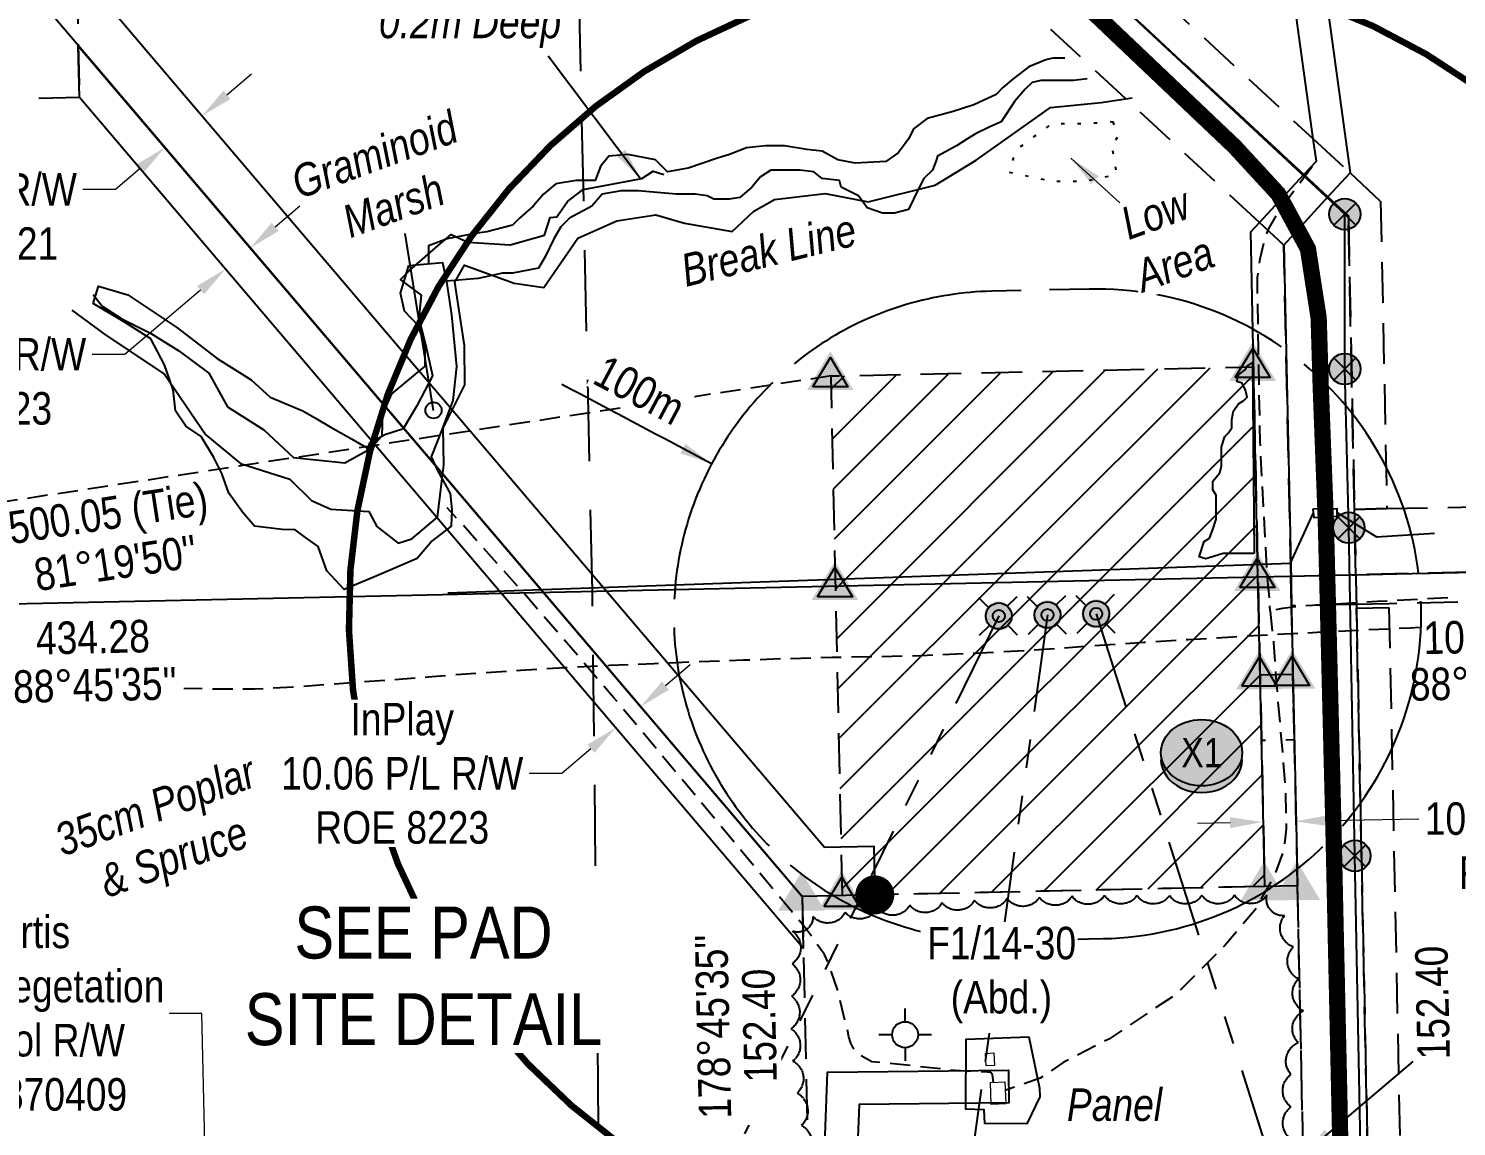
# Model space of a CAD drawing. Extents: x 606747 to 614608, y 5899362 to 5904570.
# Drawn here: x 612418.7 to 612857.9, y 5902934.2 to 5903272.1 of the extents above; entities that cross this region are included whole.
import ezdxf
from ezdxf.enums import TextEntityAlignment as Align

# ---------------------------------------------------------------- set-up
doc = ezdxf.new("R2010")
doc.units = 0
doc.header["$LTSCALE"] = 5
doc.header["$PDSIZE"] = 10
for name, pattern in [('0', [1, 1, 0]), ('DASHED1', [0.375, 0.25, -0.125]), ('foc-ACCESSROAD', [3.75, 2.5, -1.25]), ('foc-BUFFER', [16.75, 15, -1.75]), ('foc-DOT', [1, 0.2, -0.8]), ('foc-DRILLPATH', [14.75, 6, -1.75, 1.75, -1.75, 1.75, -1.75]), ('foc-FLOWLINE', [3.75, 2.5, -1.25]), ('foc-LSD', [8, 5, -3]), ('foc-TIELINE', [1.875, 1.25, -0.625]), ('foc-TOPO', [1, 0.2, -0.8]), ('POWERLINE5', [7.8, 2.4, -0.6, 0.6, -0.6, 0.6, -0.6, 2.4]), ('UG_PIPE', [1.875, 1.25, -0.625])]:
    doc.linetypes.add(name, pattern=pattern)
doc.layers.get('Defpoints').update_dxf_attribs({"color": 9})
for name, color, linetype in [('AS-FENCE', 48, 'foc-FENCE'), ('AS-PIPE-UG', 44, 'UG_PIPE'), ('AS-POWER', 104, 'foc-POWER'), ('AS-POWER-EXISTING', 72, 'POWERLINE5'), ('AS-ROADS', 254, 'Continuous'), ('AUX-BUFFER', 7, 'foc-BUFFER'), ('C-AR', 13, 'foc-ACCESSROAD'), ('C-RW', 13, 'Continuous'), ('C-WS', 13, 'foc-ACCESSROAD'), ('C-WS-S', 13, 'Continuous'), ('DETAIL-HZ-Existing', 8, 'foc-DOT'), ('DETAIL-T', 7, 'Continuous'), ('F-EZE', 190, 'foc-FLOWLINE'), ('L-BD', 7, 'Continuous'), ('L-MON', 1, 'Continuous'), ('L-SEC', 7, 'Continuous'), ('L-SECTION-LSD', 7, 'foc-LSD'), ('L-TIE', 7, 'foc-TIELINE'), ('P-CROSSINGS', 250, 'Continuous'), ('P-PDRILLPATH', 12, 'foc-DRILLPATH'), ('P-PROPOSED-EXISTING-H', 59, 'Continuous'), ('T-BUSH', 110, '0'), ('T-BUSH-T', 110, 'Continuous'), ('T-LOW-AREA', 48, 'foc-TOPO'), ('T-SLOPE', 48, 'Continuous'), ('T-WATER', 160, 'Continuous'), ('T-WATER-T', 170, 'Continuous'), ('WATERCOURSE', 146, 'foc-TIELINE'), ('WETLAND', 143, 'Continuous'), ('WETLAND-T', 146, 'Continuous')]:
    doc.layers.add(name, color=color, linetype=linetype)
for name, color, linetype, lineweight in [('AS-GENERAL', 48, 'Continuous', 18), ('C-AR-T', 13, 'Continuous', 9), ('C-RW-T', 13, 'Continuous', 9), ('C-WS-T', 13, 'Continuous', 9), ('F-EZE-T', 190, 'Continuous', 9), ('T-TEXT', 48, 'Continuous', 18)]:
    doc.layers.add(name, color=color, linetype=linetype, lineweight=lineweight)
doc.styles.add('80CG', font='ARIALN.TTF', dxfattribs={"height": 10})
doc.styles.add('80L', font='ARIALN.TTF', dxfattribs={"height": 10})
doc.styles.add('80LS', font='ARIALNI.TTF', dxfattribs={"height": 10})
doc.styles.add('Crossing', font='ARIALN.TTF', dxfattribs={"height": 10})
doc.styles.add('foc-LtypeFont', font='ARIALN.TTF', dxfattribs={"height": 7.35})
doc.linetypes.add('foc-FENCE', pattern='A,10,-1,["X",foc-LtypeFont,S=0.2,R=0,X=-0.625,Y=-0.75],-1.24', length=12.24)
doc.linetypes.add('foc-POWER', pattern='A,6,-1,["P",foc-LtypeFont,S=0.2,R=0,X=-0.625,Y=-0.75],-1.24,4', length=12.24)
doc.linetypes.add('foc-TOPO-flowdirection-NOLINE', pattern='A,0,[">",foc-LtypeFont,S=0.3,R=0,X=0,Y=-0.945],-20,[">",foc-LtypeFont,S=0.3,R=0,X=0,Y=-0.945],0', length=20)
doc.dimstyles.new('CG2011', dxfattribs={"dimscale": 5, "dimtxt": 9, "dimasz": 2, "dimexe": 0.2, "dimexo": 0.0625, "dimgap": 0.5, "dimtad": 0, "dimtih": 1, "dimtoh": 1, "dimzin": 0, "dimdsep": 46, "dimtxsty": '80CG', "dimcen": 0.1, "dimse1": 1, "dimse2": 1, "dimclrd": 256, "dimclrt": 256, "dimaunit": 1, "dimadec": 4, "dimazin": 0, "dimtfac": 0.06, "dimtofl": 0, "dimtmove": 0, "dimatfit": 1, "dimfxl": 0.2, "dimtolj": 1, "dimtzin": 0, "dimlwd": -1, "dimarcsym": 0})
doc.dimstyles.new('Compass 5 000', dxfattribs={"dimscale": 5, "dimtxt": 9, "dimasz": 2, "dimexe": 0.2, "dimexo": 0.0625, "dimgap": 0.5, "dimtad": 0, "dimtih": 1, "dimtoh": 1, "dimzin": 0, "dimdsep": 46, "dimtxsty": '80CG', "dimcen": 0.1, "dimse1": 1, "dimse2": 1, "dimclrd": 256, "dimclrt": 256, "dimaunit": 1, "dimadec": 4, "dimazin": 0, "dimtfac": 0.06, "dimtofl": 0, "dimtmove": 0, "dimatfit": 1, "dimfxl": 0.2, "dimtolj": 1, "dimtzin": 0, "dimlwd": -1, "dimarcsym": 0})

# ---------------------------------------------------------------- blocks, each defined once
blk = doc.blocks.new('POWERPOLE')
h = blk.add_hatch(color=255)
edge = h.paths.add_edge_path()
edge.add_arc((0, 0), 0.96, 0, 360)
at = {"linetype": 'Continuous'}
for p, q in [((0.679, -0.679), (-0.679, 0.679)), ((-0.679, -0.679), (0.679, 0.679))]:
    blk.add_line(p, q, dxfattribs=at)
blk.add_circle((0, 0), 0.96, dxfattribs=at)
blk = doc.blocks.new('fdia')
at = {"color": 255, "const_width": 1}
blk.add_lwpolyline([(-0.5, 0, 1), (0.5, 0, 1)], format="xyb", close=True, dxfattribs=at)
blk = doc.blocks.new('Fdiaa')
blk.add_blockref('fdia', (0, 0))
blk = doc.blocks.new('fdib')
at = {"color": 1, "const_width": 1.6}
blk.add_lwpolyline([(-0.4, 0, 1), (0.4, 0, 1)], format="xyb", close=True, dxfattribs=at)
at = {"color": 1}
blk.add_circle((0, 0), 0.8, dxfattribs=at)
blk = doc.blocks.new('Fdibb')
blk.add_blockref('fdib', (0, 0))
blk = doc.blocks.new('fdicc')
for name in ['Fdibb', 'Fdiaa']:
    blk.add_blockref(name, (0, 0))
blk = doc.blocks.new('FDI')
blk.add_blockref('fdicc', (0, 0))
blk = doc.blocks.new('STRIA')
blk.add_hatch(color=255).paths.add_polyline_path([(-0.041, 1.521), (-1.475, -0.867), (1.392, -0.867)])
blk = doc.blocks.new('STRIAA')
blk.add_blockref('STRIA', (0, 0))
blk = doc.blocks.new('STRIB')
at = {"color": 1}
blk.add_solid([(-1.121, -0.667), (-0.041, 1.133), (1.039, -0.667)], dxfattribs=at)
blk = doc.blocks.new('STRIBB')
blk.add_blockref('STRIB', (0, 0))
blk = doc.blocks.new('STRICC')
for name in ['STRIAA', 'STRIBB']:
    blk.add_blockref(name, (0, 0))
blk = doc.blocks.new('fdspike')
blk.add_blockref('STRICC', (0, 0))
blk = doc.blocks.new('TRIA')
blk.add_hatch(color=255).paths.add_polyline_path([(-0.041, 1.521), (-1.475, -0.867), (1.392, -0.867)])
blk = doc.blocks.new('TRIAA')
blk.add_blockref('TRIA', (0, 0))
blk = doc.blocks.new('TRIB')
at = {"color": 1}
blk.add_lwpolyline([(-1.121, -0.667), (-0.041, 1.133), (1.039, -0.667)], close=True, dxfattribs=at)
blk = doc.blocks.new('TRIBB')
blk.add_blockref('TRIB', (0, 0))
blk = doc.blocks.new('TRICC')
for name in ['TRIAA', 'TRIBB']:
    blk.add_blockref(name, (0, 0))
blk = doc.blocks.new('plspike')
blk.add_blockref('TRICC', (0, 0))
blk = doc.blocks.new('*D435')
at = {"layer": 'C-AR-T', "transparency": 16777216}
for p, q in [((612818.35, 5903028.31), (612846.33, 5903028.88)), ((612788.29, 5903027.69), (612778.29, 5903027.48))]:
    blk.add_line(p, q, dxfattribs=at)
for points in [[(612788.25, 5903029.36), (612788.32, 5903026.02), (612798.29, 5903027.89)], [(612818.32, 5903029.97), (612818.39, 5903026.64), (612808.35, 5903028.1)]]:
    blk.add_solid(points, dxfattribs=at)
at = {"layer": 'Defpoints', "color": 0, "transparency": 16777216}
for p in [(612808.35, 5903028.1), (612798.51, 5903016.8), (612808.58, 5903017)]:
    blk.add_point(p, dxfattribs=at)
at = {"layer": 'C-AR-T', "transparency": 16777216, "insert": (612885.41, 5903028.88), "char_height": 10, "attachment_point": 5, "style": '80CG'}
blk.add_mtext('\\A1;InPlay\\P10.06 P/L R/W\\PROE 5724', dxfattribs=at)
blk = doc.blocks.new('*D439')
at = {"layer": 'C-RW-T', "transparency": 16777216}
for p, q in [((612494.56, 5903211.03), (612502.19, 5903217.5)), ((612471.63, 5903191.58), (612448.28, 5903171.79)), ((612448.28, 5903171.79), (612438.28, 5903171.79))]:
    blk.add_line(p, q, dxfattribs=at)
for points in [[(612493.49, 5903212.3), (612495.64, 5903209.76), (612486.94, 5903204.56)], [(612470.55, 5903192.86), (612472.71, 5903190.31), (612479.26, 5903198.05)]]:
    blk.add_solid(points, dxfattribs=at)
at = {"layer": 'Defpoints', "color": 0, "transparency": 16777216}
for p in [(612479.26, 5903198.05), (612506.81, 5903181.12), (612499.14, 5903174.61)]:
    blk.add_point(p, dxfattribs=at)
at = {"layer": 'C-RW-T', "transparency": 16777216, "insert": (612399.2, 5903171.79), "char_height": 10, "attachment_point": 5, "style": '80CG'}
blk.add_mtext('\\A1;InPlay\\P10.06 P/L R/W\\PROE 8223', dxfattribs=at)
blk = doc.blocks.new('*D441')
at = {"layer": 'C-RW-T', "transparency": 16777216}
for p, q in [((612614.63, 5903069.88), (612622.26, 5903076.35)), ((612591.7, 5903050.43), (612582.72, 5903042.82)), ((612582.72, 5903042.82), (612572.72, 5903042.82))]:
    blk.add_line(p, q, dxfattribs=at)
for points in [[(612613.55, 5903071.15), (612615.71, 5903068.61), (612607.01, 5903063.41)], [(612590.62, 5903051.71), (612592.78, 5903049.16), (612599.33, 5903056.9)]]:
    blk.add_solid(points, dxfattribs=at)
at = {"layer": 'Defpoints', "color": 0, "transparency": 16777216}
for p in [(612586.98, 5903087.03), (612579.3, 5903080.52), (612599.33, 5903056.9)]:
    blk.add_point(p, dxfattribs=at)
at = {"layer": 'C-RW-T', "transparency": 16777216, "insert": (612533.64, 5903042.82), "char_height": 10, "attachment_point": 5, "style": '80CG', "bg_fill": 3, "box_fill_scale": 1.1, "bg_fill_color": 256, "bg_fill_true_color": 13158600, "bg_fill_transparency": 0}
blk.add_mtext('\\A1;InPlay\\P10.06 P/L R/W\\PROE 8223', dxfattribs=at)
blk = doc.blocks.new('*D444')
at = {"layer": 'Defpoints', "color": 0, "transparency": 16777216}
for p in [(612272.91, 5902850.75), (612474.91, 5902845.51), (612273.15, 5902840.74)]:
    blk.add_point(p, dxfattribs=at)
at = {"layer": 'F-EZE-T', "transparency": 16777216}
for p, q in [((612471.99, 5902969.01), (612461.99, 5902969.01)), ((612474.43, 5902865.51), (612471.99, 5902969.01)), ((612475.14, 5902835.51), (612475.38, 5902825.51))]:
    blk.add_line(p, q, dxfattribs=at)
for points in [[(612476.1, 5902865.55), (612472.77, 5902865.47), (612474.67, 5902855.52)], [(612476.81, 5902835.55), (612473.48, 5902835.47), (612474.91, 5902845.51)]]:
    blk.add_solid(points, dxfattribs=at)
at = {"layer": 'F-EZE-T', "transparency": 16777216, "insert": (612417.19, 5902969.01), "char_height": 10, "attachment_point": 5, "style": '80CG'}
blk.add_mtext('\\A1;Fortis\\P10.00 Vegetation \\PControl R/W\\PEZE 870409', dxfattribs=at)
blk = doc.blocks.new('xing2')
h = blk.add_hatch(color=50)
h.dxf.hatch_style = 1
edge = h.paths.add_edge_path()
edge.add_ellipse((0, 0), major_axis=(-12.5, 0), ratio=0.816297, start_angle=0, end_angle=360)
h = blk.add_hatch(color=250)
h.dxf.hatch_style = 1
edge = h.paths.add_edge_path()
edge.add_ellipse((0, -2.05), major_axis=(-12.5, 0), ratio=0.816297, start_angle=0, end_angle=180)
edge.add_line((12.5, -2.05), (12.5, 0))
edge.add_ellipse((0, 0), major_axis=(-12.5, 0), ratio=0.816297, start_angle=0, end_angle=180, ccw=False)
edge.add_line((-12.5, 0), (-12.5, -2.05))
at = {"color": 250}
blk.add_ellipse((0, 0), major_axis=(-12.5, 0), ratio=0.816297, dxfattribs=at)
blk.add_ellipse((0, -2.05), major_axis=(-12.5, 0), ratio=0.816297, start_param=0, end_param=3.141593, dxfattribs=at)
at = {"color": 250, "style": 'Crossing'}
blk.add_attdef('CROSSING', text='', height=9, dxfattribs=at).set_placement((0.09, 0.02), align=Align.MIDDLE_CENTER)
at = {"color": 250, "style": 'Crossing', "flags": 1}
for tag, p in [('OWNER', (0.09, -12.49)), ('DESCRIPTION', (0.09, -25.77)), ('LOCATION', (0.09, -39.3)), ('DWG_REF', (0.09, -52.84))]:
    blk.add_attdef(tag, text='', height=9, dxfattribs=at).set_placement(p, align=Align.MIDDLE_CENTER)
blk = doc.blocks.new('GABD')
for p, q in [((0, 0.808), (0, 1.616)), ((-0.808, 0), (-1.616, 0)), ((1.616, 0), (0.808, 0)), ((0, -0.808), (0, -1.616))]:
    blk.add_line(p, q)
blk.add_circle((0, 0), 0.8)
blk = doc.blocks.new('*D531')
at = {"layer": 'C-RW-T', "transparency": 16777216}
for p, q in [((612479.68, 5903251.65), (612487.29, 5903258.13)), ((612453.02, 5903228.98), (612445.41, 5903222.5)), ((612445.41, 5903222.5), (612435.41, 5903222.5))]:
    blk.add_line(p, q, dxfattribs=at)
for points in [[(612478.6, 5903252.92), (612480.76, 5903250.38), (612472.06, 5903245.17)], [(612451.94, 5903230.25), (612454.1, 5903227.71), (612460.64, 5903235.46)]]:
    blk.add_solid(points, dxfattribs=at)
at = {"layer": 'Defpoints', "color": 0, "transparency": 16777216}
for p in [(612460.64, 5903235.46), (612477.41, 5903238.89), (612465.99, 5903229.17)]:
    blk.add_point(p, dxfattribs=at)
at = {"layer": 'C-RW-T', "transparency": 16777216, "insert": (612396.32, 5903222.5), "char_height": 10, "attachment_point": 5, "style": '80CG'}
blk.add_mtext('\\A1;InPlay\\P15.00 P/L R/W\\PPLA 241021', dxfattribs=at)
blk = doc.blocks.new('WC')
at = {"layer": 'L-MON'}
h = blk.add_hatch(color=255, dxfattribs=at)
h.dxf.hatch_style = 1
edge = h.paths.add_edge_path()
edge.add_arc((0, 0), 0.9, 0, 360)
at = {"layer": 'L-MON', "color": 240, "flags": 128}
for points in [[(-0.622, 0.503), (-1.232, 1.12)], [(0.52, 0.608), (1.126, 1.206)], [(-1.179, -1.185), (-0.559, -0.572)], [(1.159, -1.185), (0.557, -0.574)]]:
    blk.add_lwpolyline(points, dxfattribs=at)
at = {"layer": 'L-MON', "color": 240}
for radius in [0.8, 0.373]:
    blk.add_circle((0, 0), radius, dxfattribs=at)

msp = doc.modelspace()

# ---------------------------------------------------------------- hatches: boundary and pattern name
at = {"layer": 'P-PROPOSED-EXISTING-H', "true_color": 0xffeebd}
h = msp.add_hatch(dxfattribs=at)
h.set_pattern_fill('ANSI31', color=254, scale=3.498656, style=0)
h.set_pattern_definition([(45, (235.35, 2267.44), (-7.854705797, 7.854705797), [])])
h.paths.add_polyline_path([(612669.023, 5903005.263), (612665.546, 5903165.154), (612795.458, 5903167.991), (612798.938, 5903008.087)])

# ---------------------------------------------------------------- linework, layer by layer
at = {"layer": 'AS-FENCE', "flags": 128}
for points in [[(612547.648, 5903098.383), (612806.858, 5903107.572), (612813.87, 5903122.843)], [(612821.32, 5903122.995), (612833.28, 5903115.678), (612851.197, 5903116.772)]]:
    msp.add_lwpolyline(points, dxfattribs=at)
for points in [[(612813.769, 5903124.149), (612814.022, 5903121.59), (612821.269, 5903121.998), (612821.205, 5903124.25)], [(612729.815, 5902943.361), (612725.759, 5902935.032), (612712.834, 5902935.163), (612712.601, 5902939.356), (612706.959, 5902939.538), (612707.092, 5902961.119), (612726.352, 5902961.765), (612729.709, 5902946.002)]]:
    msp.add_lwpolyline(points, close=True, dxfattribs=at)
at = {"layer": 'AS-GENERAL', "flags": 128}
for points in [[(612713.309, 5902952.875), (612713.095, 5902956.616), (612715.598, 5902956.839), (612715.844, 5902952.995)], [(612719.052, 5902947.94), (612719.291, 5902941.131), (612714.796, 5902941.001), (612714.561, 5902947.764)]]:
    msp.add_lwpolyline(points, close=True, dxfattribs=at)
at = {"layer": 'AS-PIPE-UG', "flags": 128}
for points in [[(612813.515, 5903229.531), (612802.373, 5903214.5), (612799.934, 5903210.095), (612798.618, 5903206.373), (612797.431, 5903201.096), (612796.613, 5903195.411), (612796.646, 5903190.952), (612796.93, 5903173.934), (612797.434, 5903144.822), (612799.544, 5903105.249), (612800.496, 5903094.378)], [(612715.486, 5902947.8), (612715.251, 5902950.141), (612714.688, 5902950.844), (612713.61, 5902950.908), (612709.671, 5902951.074), (612703.753, 5902951.377), (612690.567, 5902952.87), (612680.556, 5902953.874), (612678.076, 5902954.05), (612673.932, 5902956.463), (612672.495, 5902958.178), (612671.601, 5902959.828), (612671.063, 5902961.836), (612667.76, 5902975.585), (612665.074, 5902983.642), (612663.551, 5902987.135), (612657.414, 5902995.627), (612645.631, 5903009.764), (612624.479, 5903035.288), (612598.663, 5903066.242), (612571.781, 5903097.488), (612547.5, 5903124.618)], [(612800.581, 5903092.859), (612800.496, 5903094.378)], [(612855.297, 5903096.907), (612833.552, 5903095.741), (612809.459, 5903094.236), (612804.376, 5903093.582), (612800.581, 5903092.859)], [(612800.581, 5903092.859), (612801.668, 5903083.111), (612802.457, 5903071.012), (612805.327, 5903038.277), (612805.523, 5903025.833), (612804.773, 5903018.971), (612801.698, 5903011.01), (612795.887, 5903000.799), (612786.686, 5902989.875), (612771.386, 5902974.678), (612750.944, 5902961.056), (612736.976, 5902953.85), (612729.903, 5902949.087), (612719.31, 5902945.349)]]:
    msp.add_lwpolyline(points, dxfattribs=at)
at = {"layer": 'AS-POWER', "flags": 128}
for points in [[(612402.462, 5903605.678), (612748.196, 5903285.213), (612823.564, 5903214.943)], [(612829.32, 5902876.18), (612828.58, 5902917.868), (612826.703, 5903017.504), (612824.792, 5903118.457), (612823.558, 5903167.3), (612823.564, 5903214.943)]]:
    msp.add_lwpolyline(points, dxfattribs=at)
at = {"layer": 'AS-ROADS', "const_width": 4.998, "flags": 128}
msp.add_lwpolyline([(612823.22, 5902845.214), (612823.231, 5902881.392), (612822.597, 5902910.727), (612820.048, 5903027.584), (612817.728, 5903120.905), (612816.189, 5903161.32), (612815.537, 5903183.036), (612812.243, 5903204.284), (612803.148, 5903221.102), (612789.774, 5903235.642), (612745.063, 5903278.125), (612670.832, 5903347.253), (612595.516, 5903417.563)], dxfattribs=at)
at = {"layer": 'AUX-BUFFER', "color": 251, "linetype": 'foc-BUFFER', "const_width": 1.999, "flags": 128}
msp.add_lwpolyline([(612742.763, 5903291.821), (612712.782, 5903291.169, 0.4142136), (612517.254, 5903086.945, 0.4142136), (612721.478, 5902891.417), (612751.46, 5902892.069, 0.4142136), (612946.987, 5903096.293, 0.4142136)], format="xyb", close=True, dxfattribs=at)
at = {"layer": 'AUX-BUFFER', "color": 251, "linetype": 'foc-BUFFER', "flags": 128}
msp.add_lwpolyline([(612749.286, 5902992.007, 1), (612744.937, 5903191.883), (612714.956, 5903191.231, 1), (612719.304, 5902991.355)], format="xyb", close=True, dxfattribs=at)
at = {"layer": 'C-AR'}
for points in [[(612812.104, 5902864.248), (612809.04, 5903008.272), (612807.231, 5903093.291), (612807.037, 5903102.435), (612804.847, 5903205.374), (612797.332, 5903212.337), (612552.533, 5903439.164), (612537.759, 5903452.853), (612403.106, 5903577.62), (612400.051, 5903710.653), (612588.977, 5903902.557), (612686.894, 5904002.025)], [(612715.579, 5904002.459), (612617.84, 5903903.173), (612579.441, 5903864.171), (612565.312, 5903849.819), (612420.38, 5903702.597), (612422.725, 5903600.543), (612423.044, 5903586.6), (612811.019, 5903227.108), (612818.404, 5903220.265), (612824.677, 5903214.454), (612826.564, 5903122.398), (612826.965, 5903102.865), (612827.151, 5903093.722), (612831.842, 5902864.689)], [(613004.235, 5903111.001), (612992.804, 5903107.58), (612993.004, 5903107.591), (612826.941, 5903103.996), (612826.529, 5903124.105), (612836.536, 5903124.322), (612990.163, 5903127.647), (612992.311, 5903128.291), (613004.235, 5903131.869)]]:
    msp.add_lwpolyline(points, dxfattribs=at)
at = {"layer": 'C-AR', "flags": 128}
for points in [[(612807.57, 5903073.262), (612797.524, 5903073.061), (612797.959, 5903053.073), (612808.083, 5903053.276)], [(612656.663, 5903004.988), (612659.983, 5902852.673), (612812.279, 5902856.016), (612809.04, 5903008.272)]]:
    msp.add_lwpolyline(points, close=True, dxfattribs=at)
at = {"layer": 'C-RW'}
for points in [[(612809.04, 5903008.272), (612798.938, 5903008.087), (612797.344, 5903081.342), (612796.865, 5903103.346), (612794.701, 5903209.498), (612797.332, 5903212.337), (612811.019, 5903227.108), (612814.828, 5903231.22), (612813.881, 5903238.101), (612764.711, 5903595.011), (612774.842, 5903595.249), (612825.254, 5903227.625), (612818.404, 5903220.265), (612804.847, 5903205.374), (612807.037, 5903102.435), (612807.231, 5903093.291), (612809.04, 5903008.272)], [(612434.003, 5903266.768), (612656.705, 5903004.989), (612657.009, 5902989.112), (612434.346, 5903250.846)]]:
    msp.add_lwpolyline(points, close=True, dxfattribs=at)
at = {"layer": 'C-RW', "flags": 128}
msp.add_lwpolyline([(612678.999, 5903005.462), (612656.705, 5903004.989), (612394.779, 5903312.876), (612341.276, 5903327.216), (612252.27, 5903325.29), (612251.59, 5903353.07), (612226.759, 5903352.472), (612226.393, 5903367.462), (612266.213, 5903368.421), (612266.894, 5903340.605), (612343.091, 5903342.253), (612403.173, 5903326.149), (612663.51, 5903020.131), (612678.687, 5903020.453)], close=True, dxfattribs=at)
at = {"layer": 'C-RW'}
msp.add_lwpolyline([(612662.769, 5902906.656), (612664.497, 5902950.908), (612720.17, 5902951.53), (612720.282, 5902941.472), (612674.176, 5902940.954), (612672.788, 5902905.405)], dxfattribs=at)
at = {"layer": 'C-WS'}
msp.add_lwpolyline([(612434.346, 5903250.846), (612342.962, 5903248.879), (612340.995, 5903340.263), (612432.379, 5903342.23)], close=True, dxfattribs=at)
at = {"layer": 'C-WS', "flags": 128}
msp.add_lwpolyline([(612669.023, 5903005.263), (612665.546, 5903165.154), (612795.458, 5903167.991), (612798.938, 5903008.087)], close=True, dxfattribs=at)
at = {"layer": 'C-WS'}
msp.add_lwpolyline([(613004.235, 5903101.464), (612994.194, 5903098.459), (612989.519, 5903098.358), (612837.134, 5903095.068), (612827.127, 5903094.852), (612807.207, 5903094.422), (612807.013, 5903103.566), (612826.941, 5903103.996), (612989.322, 5903107.505), (612989.637, 5903107.536)], dxfattribs=at)
at = {"layer": 'DETAIL-HZ-Existing', "linetype": 'DASHED1', "ltscale": 5, "flags": 128}
msp.add_lwpolyline([(612846.566, 5903087.722), (612843.762, 5903087.591), (612830.113, 5903086.953), (612816.466, 5903086.276), (612802.819, 5903085.559), (612789.143, 5903084.791), (612775.429, 5903083.972), (612761.726, 5903083.103), (612748.094, 5903082.186), (612734.464, 5903081.189), (612720.821, 5903080.341), (612707.193, 5903079.654), (612693.394, 5903079.034), (612679.747, 5903078.736), (612665.928, 5903078.525), (612652.274, 5903078.137), (612638.611, 5903077.67), (612624.949, 5903077.162), (612611.168, 5903076.611), (612597.519, 5903076.024), (612583.721, 5903075.333), (612570.056, 5903074.545), (612556.424, 5903073.648), (612542.786, 5903072.571), (612529.167, 5903071.524), (612515.536, 5903070.547), (612501.819, 5903069.438), (612488.181, 5903068.761), (612474.426, 5903068.821), (612460.754, 5903069.133), (612447.077, 5903069.276), (612433.334, 5903069.246), (612419.661, 5903069.208), (612405.989, 5903069.13), (612392.329, 5903068.943), (612378.703, 5903068.646), (612365.016, 5903068.338), (612351.308, 5903068.089), (612337.68, 5903067.862), (612323.991, 5903067.644), (612310.322, 5903067.426), (612296.647, 5903067.069), (612282.995, 5903066.551), (612269.356, 5903065.954), (612255.576, 5903065.363), (612241.825, 5903064.804), (612230.164, 5903064.304), (612216.184, 5903063.699)], dxfattribs=at)
at = {"layer": 'F-EZE'}
for points in [[(612834.597, 5903218.908), (612836.536, 5903124.322), (612826.529, 5903124.105), (612824.677, 5903214.454), (612818.404, 5903220.265), (612811.019, 5903227.108), (612423.044, 5903586.6), (612422.725, 5903600.543), (612813.881, 5903238.101), (612825.254, 5903227.625), (612834.597, 5903218.908)], [(612837.158, 5903093.937), (612841.849, 5902864.914), (612831.842, 5902864.689), (612827.151, 5903093.722), (612837.158, 5903093.937)]]:
    msp.add_lwpolyline(points, close=True, dxfattribs=at)
at = {"layer": 'L-SEC'}
msp.add_line((612191.503, 5903090.245), (613010.139, 5903107.962), dxfattribs=at)
at = {"layer": 'L-SECTION-LSD'}
msp.add_line((612601.521, 5902294.41), (612592.149, 5903098.942), dxfattribs=at)
at = {"layer": 'L-SECTION-LSD', "flags": 128}
msp.add_lwpolyline([(612592.149, 5903098.942), (612574.143, 5903900.272)], dxfattribs=at)
at = {"layer": 'L-TIE', "flags": 128}
msp.add_lwpolyline([(612665.546, 5903165.154), (612171.395, 5903089.845)], dxfattribs=at)
at = {"layer": 'P-PDRILLPATH', "flags": 128}
for points in [[(612717.141, 5903091.292), (612320.258, 5902283.091), (612374.518, 5899965.757)], [(612732.131, 5903091.617), (612620.07, 5902289.707), (612674.328, 5899972.458)], [(612747.122, 5903091.941), (612999.832, 5902298.088), (613080.987, 5899981.546)]]:
    msp.add_lwpolyline(points, dxfattribs=at)
at = {"layer": 'T-BUSH', "flags": 128}
msp.add_lwpolyline([(612814.284, 5902891.562, -0.5205671), (612813.506, 5902901.528, -0.5205671), (612812.728, 5902911.494, -0.5205671), (612808.612, 5902920.565, -0.5205671), (612807.115, 5902930.226, -0.5205671), (612807.087, 5902940.223, -0.5205671), (612807.063, 5902950.218, -0.5205671), (612809.245, 5902959.973, -0.5205671), (612810.909, 5902969.745, -0.5205671), (612809.34, 5902979.617, -0.5205671), (612807.77, 5902989.489, -0.5205671), (612805.02, 5902999.078, -0.5205671), (612799.641, 5903005.409, -0.5205671), (612789.645, 5903005.353, -0.5205671), (612779.649, 5903005.297, -0.5205671), (612769.653, 5903005.273, -0.5205671), (612759.657, 5903005.288, -0.5205671), (612749.66, 5903005.303, -0.5205671), (612739.669, 5903005.039, -0.5205671), (612729.678, 5903004.703, -0.5205671), (612719.688, 5903004.366, -0.5205671), (612709.713, 5903003.745, -0.5205671), (612699.744, 5903003.002, -0.5205671), (612689.776, 5903002.259, -0.5205671), (612679.822, 5903001.369, -0.5205671), (612669.909, 5903000.08, -0.5205671), (612659.997, 5902998.791, -0.5205671), (612653.711, 5902994.264, -0.5205671), (612653.549, 5902984.269, -0.5205671), (612653.387, 5902974.274, -0.5205671), (612653.225, 5902964.279, -0.5205671), (612653.754, 5902954.325, -0.5205671), (612655.099, 5902944.42, -0.5205671), (612656.444, 5902934.515, -0.5205671), (612657.692, 5902924.601, -0.5205671), (612657.997, 5902914.61, -0.5205671), (612658.301, 5902904.618, -0.5205671), (612654.152, 5902895.765, -0.5205671), (612645.941, 5902891.122, -0.5205671), (612633.725, 5902887.342, -0.5205671)], format="xyb", dxfattribs=at)
at = {"layer": 'T-LOW-AREA', "flags": 128}
msp.add_lwpolyline([(612752.354, 5903243.341), (612744.226, 5903242.747), (612733.385, 5903242.747), (612722.599, 5903234.81), (612720.029, 5903227.977), (612733.68, 5903225.071), (612743.505, 5903225.071), (612753.46, 5903227.149), (612751.899, 5903236.317), (612752.374, 5903236.433), (612753.853, 5903238.966)], close=True, dxfattribs=at)
at = {"layer": 'T-SLOPE', "flags": 128}
msp.add_lwpolyline([(612432.064, 5903185.389), (612442.512, 5903177.685), (612460.532, 5903165.741), (612473.231, 5903147.066), (612483.91, 5903138.216), (612499.022, 5903133.351), (612505.737, 5903126.818), (612511.691, 5903124.19), (612523.371, 5903123.474), (612525.783, 5903118.804), (612532.342, 5903113.68), (612536.613, 5903115.036), (612544.526, 5903121.701), (612546.435, 5903137.809), (612546.225, 5903149.123), (612552.947, 5903162.457), (612552.799, 5903174.515), (612549.82, 5903194.066), (612552.817, 5903199.259), (612568.075, 5903193.701), (612577.179, 5903192.34), (612587.638, 5903207.516), (612599.681, 5903212.881), (612611.641, 5903214.697), (612620.462, 5903212.221), (612635.156, 5903209.568), (612641.795, 5903215.917), (612648.105, 5903219.415), (612663.776, 5903221.3), (612676.934, 5903218.768), (612697.6, 5903223.822), (612710.19, 5903231.58), (612733.041, 5903247.814), (612748.606, 5903249.269), (612758.219, 5903250.701)], dxfattribs=at)
at = {"layer": 'T-WATER', "linetype": 'foc-TOPO-flowdirection-NOLINE', "flags": 128}
msp.add_lwpolyline([(612438.622, 5903190.209), (612441.33, 5903186.685), (612447.384, 5903182.75), (612456.221, 5903178.356), (612464.916, 5903172.882), (612474.195, 5903165.981), (612479.931, 5903155.673), (612491.116, 5903148.602), (612500.225, 5903140.108), (612516.003, 5903138.433), (612522.89, 5903142.215), (612523.728, 5903144.597), (612528.265, 5903147.157), (612534.01, 5903149.025), (612538.263, 5903156.027), (612538.39, 5903156.121), (612543.054, 5903165.197), (612540.906, 5903174.72), (612538.899, 5903182.903), (612539.598, 5903189.986), (612533.073, 5903194.849), (612535.874, 5903197.581), (612544.653, 5903205.295), (612548.703, 5903208.669), (612553.795, 5903206.362), (612566.817, 5903205.508), (612577.413, 5903208.521), (612579.178, 5903213.963), (612581.246, 5903214.164), (612584.442, 5903218.795), (612589.276, 5903222.572), (612607.372, 5903225.908), (612610.852, 5903228.229), (612614.094, 5903227.112)], dxfattribs=at)
at = {"layer": 'T-WATER', "flags": 128}
msp.add_lwpolyline([(612438.622, 5903190.209), (612441.33, 5903186.685), (612447.384, 5903182.75), (612456.221, 5903178.356), (612464.916, 5903172.882), (612474.195, 5903165.981), (612479.931, 5903155.673), (612491.116, 5903148.602), (612500.225, 5903140.108), (612516.003, 5903138.433), (612522.89, 5903142.215), (612523.728, 5903144.597), (612528.265, 5903147.157), (612534.01, 5903149.025), (612538.263, 5903156.027), (612538.39, 5903156.121), (612543.054, 5903165.197), (612540.906, 5903174.72), (612538.899, 5903182.903), (612539.598, 5903189.986), (612533.073, 5903194.849), (612535.874, 5903197.581), (612544.653, 5903205.295), (612548.703, 5903208.669), (612553.795, 5903206.362), (612566.817, 5903205.508), (612577.413, 5903208.521), (612579.178, 5903213.963), (612581.246, 5903214.164), (612584.442, 5903218.795), (612589.276, 5903222.572), (612607.372, 5903225.908), (612610.852, 5903228.229), (612614.094, 5903227.112)], dxfattribs=at)
at = {"layer": 'WATERCOURSE', "linetype": 'Continuous'}
for points in [[(612737.475, 5903262.919), (612733.771, 5903262.919), (612731.654, 5903262.389), (612726.362, 5903260.273), (612721.6, 5903256.569), (612718.425, 5903253.923), (612716.308, 5903251.806), (612709.429, 5903248.631), (612703.079, 5903246.514), (612695.141, 5903244.398), (612690.908, 5903241.223), (612689.32, 5903238.048), (612686.145, 5903233.814), (612682.441, 5903231.169), (612672.916, 5903230.639), (612667.625, 5903231.698), (612662.862, 5903234.344), (612658.1, 5903234.873), (612651.22, 5903235.931), (612645.4, 5903235.931), (612639.579, 5903235.402), (612634.287, 5903233.285), (612630.583, 5903232.227), (612621.587, 5903229.052), (612615.237, 5903227.994), (612611.533, 5903231.698), (612603.066, 5903233.285), (612597.245, 5903232.756), (612594.599, 5903229.581), (612593.012, 5903225.348), (612587.191, 5903225.348), (612580.841, 5903224.289), (612577.137, 5903221.114), (612573.962, 5903217.41), (612569.729, 5903213.706), (612567.612, 5903211.589), (612559.674, 5903209.473), (612555.441, 5903208.944), (612547.503, 5903207.356), (612541.683, 5903205.239), (612541.683, 5903199.672)], [(612744.354, 5903256.569), (612740.121, 5903256.039), (612735.887, 5903256.039), (612730.066, 5903256.039), (612727.421, 5903255.51), (612725.304, 5903253.394), (612722.129, 5903249.689), (612717.895, 5903243.339), (612714.191, 5903241.752), (612709.958, 5903239.635), (612707.312, 5903238.048), (612704.137, 5903235.931), (612698.316, 5903232.756), (612697.787, 5903231.169), (612696.729, 5903228.523), (612694.083, 5903225.877), (612692.495, 5903222.702), (612689.32, 5903216.352), (612685.087, 5903215.294), (612681.383, 5903215.294), (612676.62, 5903216.881), (612673.975, 5903220.585), (612668.683, 5903223.231), (612668.154, 5903225.348), (612662.862, 5903225.877), (612660.216, 5903227.994), (612655.983, 5903228.523), (612646.987, 5903228.523), (612643.812, 5903226.406), (612641.166, 5903223.231), (612637.462, 5903220.056), (612634.287, 5903219.527), (612629.524, 5903219.527), (612627.408, 5903220.585), (612623.704, 5903221.114), (612617.883, 5903221.114), (612612.062, 5903221.644), (612606.241, 5903222.173), (612600.949, 5903222.173), (612595.129, 5903221.114), (612591.954, 5903217.41), (612585.074, 5903213.706), (612582.429, 5903211.06), (612580.312, 5903207.356), (612577.666, 5903202.064), (612575.549, 5903198.36), (612567.612, 5903196.773), (612564.437, 5903196.773), (612557.029, 5903195.185), (612547.252, 5903194.296)]]:
    msp.add_lwpolyline(points, dxfattribs=at)
at = {"layer": 'WETLAND'}
for points in [[(612535.715, 5903199.107), (612546.066, 5903200.088), (612547.257, 5903194.267), (612548.845, 5903183.948), (612550.3, 5903168.073), (612549.241, 5903157.622), (612545.802, 5903148.626), (612542.495, 5903140.292), (612544.479, 5903136.058), (612548.374, 5903129.025), (612548.944, 5903123.965), (612548.679, 5903118.938), (612542.858, 5903114.44), (612538.222, 5903109.009), (612525.808, 5903103.639), (612515.753, 5903099.406), (612510.462, 5903105.227), (612507.816, 5903112.635), (612503.883, 5903115.495), (612500.704, 5903117.806), (612496.703, 5903117.927), (612488.237, 5903118.985), (612484.533, 5903123.218), (612480.299, 5903129.039), (612478.198, 5903135.144), (612475.648, 5903140.032), (612471.832, 5903146.502), (612467.07, 5903149.677), (612463.895, 5903154.439), (612463.161, 5903160.902), (612462.117, 5903163.898), (612460.501, 5903168.541), (612456.339, 5903176.617), (612448.402, 5903181.644), (612438.612, 5903187.465), (612440.2, 5903192.757), (612449.196, 5903190.111), (612464.277, 5903180.057), (612476.712, 5903170.532), (612487.178, 5903163.964), (612492.999, 5903158.673), (612503.053, 5903154.439), (612507.143, 5903152.074), (612511.524, 5903149.541), (612518.056, 5903145.764), (612523.719, 5903142.49), (612527.512, 5903146.719), (612527.665, 5903153.44), (612530.423, 5903159.684), (612540.742, 5903168.15), (612540.742, 5903174.236), (612538.625, 5903180.586), (612534.392, 5903185.084), (612533.069, 5903190.64), (612535.715, 5903199.107)], [(612795.683, 5903110.518), (612794.625, 5903110.518), (612792.508, 5903110.518), (612788.804, 5903110.518), (612786.158, 5903110.518), (612780.866, 5903108.931), (612778.75, 5903109.46), (612780.337, 5903114.223), (612781.925, 5903115.281), (612782.983, 5903117.927), (612784.041, 5903121.102), (612784.041, 5903124.277), (612784.041, 5903126.393), (612784.041, 5903128.51), (612782.983, 5903130.098), (612782.983, 5903132.743), (612785.1, 5903135.389), (612785.629, 5903137.506), (612785.629, 5903141.21), (612785.629, 5903143.327), (612786.687, 5903146.502), (612787.746, 5903147.56), (612788.804, 5903149.148), (612788.804, 5903151.793), (612789.333, 5903154.439), (612790.921, 5903156.556), (612792.508, 5903157.614), (612793.566, 5903158.673), (612793.037, 5903160.789), (612791.979, 5903162.906), (612790.391, 5903163.435), (612790.921, 5903165.552), (612793.037, 5903167.139), (612793.566, 5903168.198), (612795.154, 5903169.256), (612795.683, 5903110.518)]]:
    msp.add_lwpolyline(points, close=True, dxfattribs=at)

# ---------------------------------------------------------------- block references
at = {"layer": 'AS-POWER-EXISTING', "xscale": 4.99807939999996, "yscale": 4.99807939999996, "zscale": 4.99807939999996}
for p in [(612823.564, 5903214.943), (612823.558, 5903167.3), (612824.792, 5903118.457), (612826.703, 5903017.504)]:
    msp.add_blockref('POWERPOLE', p, dxfattribs=at)
at = {"layer": 'L-MON'}
for name, p, xscale, yscale, zscale in [('plspike', (612795.458, 5903167.991), 4.99807939999996, 4.99807939999996, 4.999999999999957), ('plspike', (612665.546, 5903165.154), 4.99807939999996, 4.99807939999996, 4.999999999999957), ('plspike', (612666.95, 5903100.559), 4.99807939999996, 4.99807939999996, 4.99807939999996), ('plspike', (612796.865, 5903103.346), 4.99807939999996, 4.99807939999996, 4.99807939999996), ('WC', (612717.141, 5903091.292), 4.999999999999955, 4.999999999999955, 4.999999999999955), ('WC', (612732.131, 5903091.617), 4.999999999999955, 4.999999999999955, 4.999999999999955), ('WC', (612747.122, 5903091.941), 4.999999999999955, 4.999999999999955, 4.999999999999955), ('plspike', (612807.57, 5903073.262), 4.99807939999996, 4.99807939999996, 4.999999999999957), ('plspike', (612797.524, 5903073.061), 4.99807939999996, 4.99807939999996, 4.999999999999957), ('fdspike', (612798.938, 5903008.087), 4.99807939999996, 4.99807939999996, 4.999999999999957), ('fdspike', (612809.04, 5903008.272), 4.99807939999996, 4.99807939999996, 4.999999999999957), ('fdspike', (612656.663, 5903004.988), 4.99807939999996, 4.99807939999996, 4.999999999999957), ('plspike', (612669.023, 5903005.263), 4.99807939999996, 4.99807939999996, 4.999999999999957), ('FDI', (612678.999, 5903005.462), 4.999999999999957, 4.999999999999957, 4.999999999999957)]:
    msp.add_blockref(name, p, dxfattribs=dict(at, xscale=xscale, yscale=yscale, zscale=zscale))
at = {"layer": 'P-CROSSINGS', "xscale": 0.99961588, "yscale": 0.99961588, "zscale": 0.99961588}
msp.add_blockref('xing2', (612779.517, 5903049.223), dxfattribs=at).add_auto_attribs({'CROSSING': 'X1'})

# ---------------------------------------------------------------- texts
at = {"layer": 'L-BD', "style": '80L'}
for s, height, rotation, p in [('500.05 (Tie)', 9.99616, 8.6693, (612443.317, 5903121.733)), ("81°19'50''", 9.9962, 8.6693, (612445.465, 5903107.651)), ('434.28', 9.9962, 1.2359, (612438.472, 5903084.782)), ('1000.66', 9.9962, 1.2398, (612868.442, 5903084.993)), ("88°45'35''", 9.9962, 1.2398, (612868.75, 5903070.752)), ('152.40', 9.9962, 91.2187, (612850.537, 5902972.313))]:
    msp.add_text(s, height=height, rotation=rotation, dxfattribs=at).set_placement(p, align=Align.MIDDLE)
at = {"layer": 'T-TEXT', "insert": (612618.554, 5903202.258), "char_height": 9.99616, "attachment_point": 1, "rotation": 13.74231, "style": '80L'}
msp.add_mtext_dynamic_manual_height_columns('{\\fArial Narrow|b0|i1|c0|p34;Break Line}', width=62.5349, gutter_width=50, heights=[0], dxfattribs=at)
at = {"layer": 'T-WATER-T', "insert": (612524.649, 5903312.442), "char_height": 10, "attachment_point": 1, "style": '80L'}
msp.add_mtext_dynamic_manual_height_columns('\\pi0.57968;{\\fArial Narrow|b0|i1|c0|p34;Creek (Dry)\\P\\pi1.33343;0.5m Wide, \\P\\pi1.82797;0.2m Deep}', width=58.63548, gutter_width=50, heights=[0], dxfattribs=at)
at = {"layer": 'WETLAND-T', "insert": (612497.992, 5903228.723), "char_height": 9.99616, "width": 53.48327, "attachment_point": 1, "rotation": 20, "style": '80L'}
msp.add_mtext('\\pi0.6057;{\\fArial Narrow|b0|i1|c0|p34;Graminoid \\P\\pi11.25304;Marsh}', dxfattribs=at)

# ---------------------------------------------------------------- dimensions: what is measured, and where the dimension line sits
at = {"layer": 'C-AR-T'}
dim = msp.add_linear_dim(base=(612808.354, 5903028.101), p1=(612798.514, 5903016.797), p2=(612808.582, 5903017.004), angle=1.17449, text='InPlay\\P10.06 P/L R/W\\PROE 5724', dimstyle='Compass 5 000', dxfattribs=at)
dim.commit()
dim.dimension.update_dxf_attribs({"geometry": '*D435', "text_midpoint": (612885.414, 5903028.879), "dimtype": 161})
at = {"layer": 'C-RW-T'}
for base, p1, p2, angle, text, picture, middle in [((612460.64, 5903235.457), (612477.409, 5903238.887), (612465.988, 5903229.171), 220.3886, 'InPlay\\P15.00 P/L R/W\\PPLA 241021', '*D531', (612396.321, 5903222.498)), ((612479.259, 5903198.052), (612506.815, 5903181.123), (612499.136, 5903174.611), 220.29722, 'InPlay\\P10.06 P/L R/W\\PROE 8223', '*D439', (612399.198, 5903171.786))]:
    dim = msp.add_linear_dim(base=base, p1=p1, p2=p2, angle=angle, text=text, dimstyle='Compass 5 000', dxfattribs=at)
    dim.commit()
    dim.dimension.update_dxf_attribs({"geometry": picture, "text_midpoint": middle, "dimtype": 161})
at = {"layer": 'F-EZE-T'}
dim = msp.add_linear_dim(base=(612474.907, 5902845.509), p1=(612272.909, 5902850.749), p2=(612273.145, 5902840.742), angle=271.35359, text='Fortis\\P10.00 Vegetation \\PControl R/W\\PEZE 870409', dimstyle='Compass 5 000', dxfattribs=at)
dim.commit()
dim.dimension.update_dxf_attribs({"geometry": '*D444', "text_midpoint": (612417.186, 5902969.007), "dimtype": 161})

# ---------------------------------------------------------------- leaders
at = {"layer": 'AUX-BUFFER', "path_type": 1}
msp.add_leader([(612628.818, 5903138.124), (612582.739, 5903162.559)], dimstyle='CG2011', override={"dimasz": 2, "dimgap": 0.5, "dimtad": 0}, dxfattribs=at)
at = {"layer": 'L-BD'}
msp.add_leader([(612810.801, 5902925.483), (612844.649, 5902954.194)], dimstyle='Compass 5 000', dxfattribs=at)
at = {"layer": 'T-WATER-T'}
msp.add_leader([(612606.977, 5903225.835, 906.823), (612578.52, 5903263.582, 906.823)], dimstyle='Compass 5 000', dxfattribs=at)
at = {"layer": 'WETLAND-T'}
msp.add_leader([(612543.271, 5903154.573), (612534.582, 5903208.947)], dimstyle='Compass 5 000', override={"dimasz": 1, "dimldrblk": 'DotBlank'}, dxfattribs=at)

# ---------------------------------------------------------------- next in the draw order: texts
at = {"layer": 'AUX-BUFFER', "insert": (612621.674, 5903158.539), "char_height": 9.9962, "attachment_point": 3, "rotation": 332.06337, "style": '80L', "bg_fill": 3, "box_fill_scale": 1.15, "bg_fill_color": 256, "bg_fill_true_color": 256, "bg_fill_transparency": 0}
msp.add_mtext_dynamic_manual_height_columns('100m', width=28.00875, gutter_width=224.914, heights=[0], dxfattribs=at)
at = {"layer": 'C-WS-T', "insert": (612694.569, 5902995.636), "char_height": 9.99616, "attachment_point": 1, "style": '80L', "bg_fill": 3, "box_fill_scale": 1.15, "bg_fill_color": 256, "bg_fill_true_color": 256, "bg_fill_transparency": 0}
msp.add_mtext_dynamic_manual_height_columns('\\pi0.5307;F1/14-30\\P\\pi7.78575;(Abd.)', width=45.36906, gutter_width=50, heights=[0], dxfattribs=at)
at = {"layer": 'DETAIL-T', "color": 3, "insert": (612540.19, 5902980.44), "char_height": 15.99385, "width": 109.43309, "attachment_point": 5, "style": '80CG', "bg_fill": 3, "box_fill_scale": 1.15, "bg_fill_color": 256, "bg_fill_true_color": 256, "bg_fill_transparency": 0}
msp.add_mtext('SEE PAD\\PSITE DETAIL', dxfattribs=at)
at = {"layer": 'L-BD', "insert": (612438.995, 5903075.061), "char_height": 9.9962, "width": 50.59154, "attachment_point": 2, "rotation": 1.2359, "style": '80L', "bg_fill": 3, "box_fill_scale": 1.2, "bg_fill_color": 256, "bg_fill_transparency": 0}
msp.add_mtext("88°45'35''", dxfattribs=at)
at = {"layer": 'L-BD', "insert": (612624.893, 5902935.796), "char_height": 9.99616, "width": 56.28574, "attachment_point": 1, "rotation": 91.2487, "line_spacing_factor": 0.855, "style": '80L', "bg_fill": 3, "box_fill_scale": 1.15, "bg_fill_color": 256, "bg_fill_true_color": 256, "bg_fill_transparency": 0}
msp.add_mtext("\\pi0.66366;178°45'35''\\P\\pi11.52579;152.40", dxfattribs=at)
at = {"layer": 'T-TEXT', "insert": (612753.046, 5903216.096), "char_height": 9.99616, "attachment_point": 1, "rotation": 20, "style": '80L', "bg_fill": 3, "box_fill_scale": 1.2, "bg_fill_color": 256, "bg_fill_transparency": 0}
msp.add_mtext_dynamic_manual_height_columns('\\pi0.67748;{\\fArial Narrow|b0|i1|c0|p34;Low\\P\\pi-0.68285;Area}', width=22.6019, gutter_width=50, heights=[0], dxfattribs=at)
at = {"layer": 'T-TEXT', "insert": (612738.102, 5902945.903), "char_height": 10, "attachment_point": 1, "style": '80L', "bg_fill": 3, "box_fill_scale": 1.15, "bg_fill_color": 256, "bg_fill_true_color": 256, "bg_fill_transparency": 0}
msp.add_mtext_dynamic_manual_height_columns('{\\fArial Narrow|b0|i1|c0|p34;Panel}', width=29.88172, gutter_width=50, heights=[0], dxfattribs=at)

# ---------------------------------------------------------------- next in the draw order: block references
at = {"layer": 'C-WS-S', "xscale": 4.99807939999996, "yscale": 4.99807939999996, "zscale": 4.99807939999996}
msp.add_blockref('GABD', (612688.319, 5902962.447), dxfattribs=at)

# ---------------------------------------------------------------- next in the draw order: texts
at = {"layer": 'T-BUSH-T', "insert": (612455.942, 5903037.594), "char_height": 9.99616, "width": 65.56594, "attachment_point": 2, "rotation": 20, "style": '80LS'}
msp.add_mtext('35cm Poplar \\P& Spruce', dxfattribs=at)

# ---------------------------------------------------------------- next in the draw order: dimensions: what is measured, and where the dimension line sits
at = {"layer": 'C-RW-T'}
dim = msp.add_linear_dim(base=(612599.329, 5903056.902), p1=(612586.975, 5903087.033), p2=(612579.298, 5903080.523), angle=220.29902, text='InPlay\\P10.06 P/L R/W\\PROE 8223', dimstyle='Compass 5 000', override={"dimtfill": 1}, dxfattribs=at)
dim.commit()
dim.dimension.update_dxf_attribs({"geometry": '*D441', "text_midpoint": (612533.637, 5903042.82), "dimtype": 161})

# ---------------------------------------------------------------- next in the draw order: leaders
at = {"layer": 'T-TEXT'}
msp.add_leader([(612739.351, 5903232.207), (612754.405, 5903218.438)], dimstyle='Compass 5 000', dxfattribs=at)

doc.saveas('drawing.dxf')
